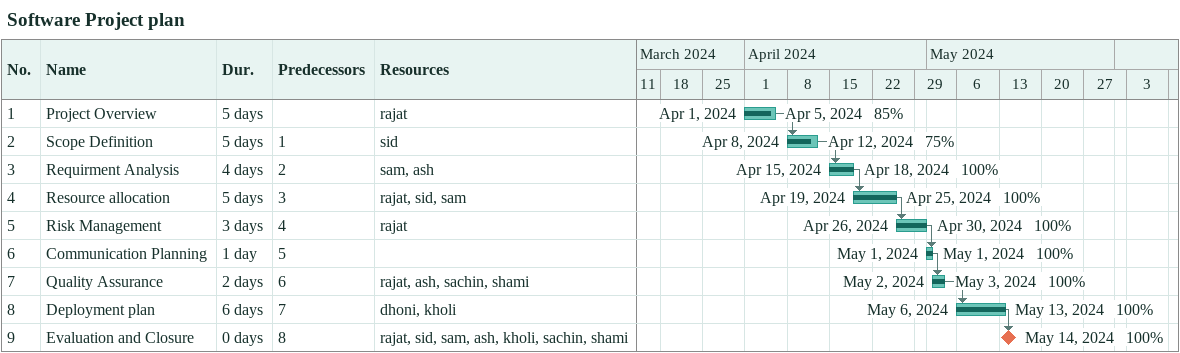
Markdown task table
Software Project plan

| ID | Task | Duration | Start | Finish | Predecessors | Resources | % complete |
|---|---|---|---|---|---|---|---|
| 1 | Project Overview | 5d | 2024-04-01 | 2024-04-05 |  | rajat | 85 |
| 2 | Scope Definition | 5d | 2024-04-08 | 2024-04-12 | 1 | sid | 75 |
| 3 | Requirment Analysis | 4d | 2024-04-15 | 2024-04-18 | 2 | sam, ash | 100 |
| 4 | Resource allocation | 5d | 2024-04-19 | 2024-04-25 | 3 | rajat, sid, sam | 100 |
| 5 | Risk Management | 3d | 2024-04-26 | 2024-04-30 | 4 | rajat | 100 |
| 6 | Communication Planning | 1d | 2024-05-01 | 2024-05-01 | 5 |  | 100 |
| 7 | Quality Assurance | 2d | 2024-05-02 | 2024-05-03 | 6 | rajat, ash, sachin, shami | 100 |
| 8 | Deployment plan | 6d | 2024-05-06 | 2024-05-13 | 7 | dhoni, kholi | 100 |
| 9 | Evaluation and Closure | 0d | 2024-05-14 | 2024-05-14 | 8 | rajat, sid, sam, ash, kholi, sachin, shami | 100 |
